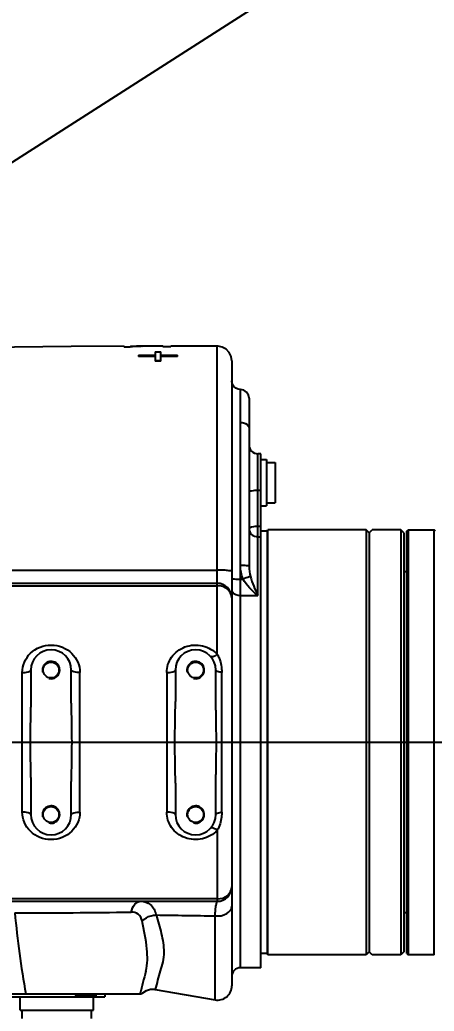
# Model space of a CAD drawing. Header units: millimetres. Extents: x 7426 to 8737, y 124 to 421.
# Drawn here: x 8504.6 to 8509.37, y 207.02 to 218.45 of the extents above; entities that cross this region are included whole.
import ezdxf
from ezdxf import colors
from ezdxf.entities.mleader import LeaderData, LeaderLine
from ezdxf.math import Vec2, Vec3

# ---------------------------------------------------------------- set-up
doc = ezdxf.new("R2010")
doc.units = ezdxf.units.MM
doc.linetypes.add('CENTER', pattern=[0.6, 0.375, -0.075, 0.075, -0.075])
for name, color, linetype in [('中心线', 7, 'Continuous'), ('外形图', 7, 'Continuous'), ('多重引线', 7, 'Continuous'), ('尺寸标注', 7, 'Continuous')]:
    doc.layers.add(name, color=color, linetype=linetype)
doc.styles.add('微软雅黑', font='msyh.ttc')
doc.dimstyles.new('尺寸标注_1_30比例', dxfattribs={"dimtxt": 2.1, "dimasz": 1.7, "dimexe": 0.5, "dimexo": 0.4, "dimgap": 0.5, "dimtad": 1, "dimdec": 1, "dimlfac": 30, "dimdsep": 46, "dimtxsty": '微软雅黑', "dimcen": 0.09, "dimadec": 0, "dimazin": 0, "dimtp": 0.01, "dimtm": 0.01, "dimtfac": 1, "dimtdec": 1, "dimtofl": 0, "dimtmove": 0, "dimatfit": 3, "dimfxl": 1, "dimtolj": 1, "dimarcsym": 0})

# ---------------------------------------------------------------- blocks, each defined once
blk = doc.blocks.new('*D1305')
at = {"layer": 'Defpoints', "color": 0}
for p in [(8485.004, 232.424), (8436.192, 220.424), (8494.624, 210.121), (8494.624, 210.121), (8553.958, 210.121)]:
    blk.add_point(p, dxfattribs=at)
at = {"layer": '尺寸标注', "color": 0, "lineweight": -2, "ltscale": 10}
blk.add_arc((8494.624, 210.121), 24.29, 4.0109, 165.9891, dxfattribs=at)
at = {"layer": '尺寸标注', "color": 0}
for points in [[(8470.78, 216.06), (8471.335, 215.942), (8470.704, 214.338)], [(8518.571, 211.81), (8519.138, 211.83), (8518.914, 210.121)]]:
    blk.add_solid(points, dxfattribs=at)
at = {"layer": '尺寸标注', "color": 0, "insert": (8503.409, 234.464), "char_height": 2.1, "attachment_point": 5, "rotation": 340.1577, "style": '微软雅黑'}
blk.add_mtext('\\A1;+\\A1;170%%d', dxfattribs=at)
blk = doc.blocks.new('*D1306')
at = {"layer": 'Defpoints', "color": 0}
for p in [(8494.444, 210.116), (8494.444, 210.116), (8553.778, 210.116), (8436.012, 199.813), (8484.749, 187.639)]:
    blk.add_point(p, dxfattribs=at)
at = {"layer": '尺寸标注', "color": 0, "lineweight": -2, "ltscale": 10}
blk.add_arc((8494.444, 210.116), 24.479, 193.9799, 356.0201, dxfattribs=at)
at = {"layer": '尺寸标注', "color": 0}
for points in [[(8519.147, 208.407), (8518.581, 208.427), (8518.923, 210.116)], [(8470.968, 204.261), (8470.414, 204.143), (8470.338, 205.865)]]:
    blk.add_solid(points, dxfattribs=at)
at = {"layer": '尺寸标注', "color": 0, "insert": (8501.626, 188.384), "char_height": 2.1, "attachment_point": 5, "rotation": 18.2861, "style": '微软雅黑'}
blk.add_mtext('\\A1;-\\A1;170%%d', dxfattribs=at)

msp = doc.modelspace()

# ---------------------------------------------------------------- linework, layer by layer
at = {"layer": '中心线', "linetype": 'CENTER', "ltscale": 50}
msp.add_line((8494.6243, 210.1207), (8553.9577, 210.1207), dxfattribs=at)
at = {"layer": '外形图', "linetype": 'Continuous'}
for p, q in [((8505.7995, 214.6863), (8505.7995, 214.6774)), ((8505.858, 214.6776), (8505.7995, 214.6774)), ((8505.8736, 214.6845), (8505.8736, 214.6776)), ((8505.9665, 214.685), (8505.9633, 214.6848)), ((8506.2478, 214.6871), (8506.0513, 214.6868)), ((8506.2478, 214.687), (8506.2478, 214.6786)), ((8506.3375, 214.6787), (8506.2478, 214.6786)), ((8506.8743, 214.6873), (8506.3375, 214.6871)), ((8506.3375, 214.6787), (8506.3375, 214.6871)), ((8506.8743, 211.1351), (8506.8743, 214.6873)), ((8505.9671, 214.5831), (8506.1582, 214.5834)), ((8505.9671, 214.5831), (8505.9671, 214.5684)), ((8506.1582, 214.5687), (8505.9671, 214.5684)), ((8506.1582, 214.6216), (8506.2244, 214.6217)), ((8506.1582, 214.6216), (8506.1582, 214.5162)), ((8506.2244, 214.5163), (8506.2244, 214.6217)), ((8506.2244, 214.5835), (8506.4155, 214.5836)), ((8506.4155, 214.569), (8506.2244, 214.5688)), ((8506.4155, 214.569), (8506.4155, 214.5836)), ((8506.2244, 214.5201), (8506.1582, 214.52)), ((8506.2244, 214.5163), (8506.1582, 214.5162)), ((8507.041, 214.5206), (8507.041, 207.3143)), ((8507.141, 212.1592), (8507.141, 214.1873)), ((8507.241, 214.0873), (8507.241, 212.1504)), ((8507.341, 211.814), (8507.341, 213.4484)), ((8507.3743, 213.4484), (8507.341, 213.4484)), ((8507.3743, 207.5207), (8507.3743, 213.4483)), ((8507.3743, 213.3817), (8507.441, 213.3817)), ((8507.441, 213.3817), (8507.441, 212.8484)), ((8507.441, 213.3484), (8507.541, 213.3484)), ((8507.541, 213.3484), (8507.541, 212.8817)), ((8507.341, 213.0288), (8507.3743, 213.0288)), ((8507.3743, 212.8484), (8507.441, 212.8484)), ((8507.441, 212.8817), (8507.541, 212.8817)), ((8507.3743, 212.6086), (8507.341, 212.6086)), ((8507.341, 212.4915), (8507.3743, 212.4915)), ((8507.448, 212.554), (8507.3743, 212.554)), ((8507.448, 212.554), (8507.4577, 212.5707)), ((8507.448, 212.554), (8507.448, 207.6873)), ((8507.4577, 207.6707), (8507.4577, 212.5707)), ((8508.591, 212.5707), (8507.4577, 212.5707)), ((8508.591, 212.5707), (8508.591, 207.6707)), ((8508.6243, 212.5373), (8508.591, 212.5707)), ((8508.6243, 212.5373), (8508.6577, 212.5707)), ((8508.6243, 212.5373), (8508.6243, 207.704)), ((8509.0243, 212.5373), (8508.991, 212.5707)), ((8509.0577, 212.554), (8509.0743, 212.5706)), ((8509.0577, 207.6873), (8509.0577, 212.554)), ((8509.391, 212.554), (8509.3743, 212.5707)), ((8507.141, 212.002), (8507.141, 212.1592)), ((8502.9582, 212.1061), (8506.8744, 212.1061)), ((8503.3431, 211.954), (8506.8743, 211.954)), ((8503.5597, 211.9258), (8506.8743, 211.9258)), ((8507.141, 207.5207), (8507.141, 212.002)), ((8507.141, 212.002), (8507.1717, 212.002)), ((8507.141, 211.814), (8507.341, 211.814)), ((8504.6257, 210.1207), (8504.6256, 210.9249)), ((8504.7243, 210.954), (8504.7243, 210.5247)), ((8505.191, 210.572), (8505.191, 210.954)), ((8505.2916, 210.1207), (8505.2916, 210.9249)), ((8506.2911, 210.9249), (8506.2911, 209.3164)), ((8506.391, 210.954), (8506.391, 210.593)), ((8506.8577, 210.4912), (8506.8577, 210.954)), ((8506.9264, 209.3151), (8506.9264, 210.9262)), ((8504.5951, 210.1207), (8504.7214, 210.1207)), ((8504.6256, 209.3164), (8504.6257, 210.1207)), ((8505.1956, 210.1207), (8506.2911, 210.1207)), ((8505.2916, 209.3164), (8505.2916, 210.1207)), ((8506.2911, 210.1207), (8506.3854, 210.1207)), ((8506.8597, 210.1207), (8507.041, 210.1207)), ((8506.8577, 209.2873), (8506.8577, 209.7501)), ((8504.7243, 209.7167), (8504.7243, 209.2873)), ((8505.191, 209.2873), (8505.191, 209.6693)), ((8506.391, 209.6483), (8506.391, 209.2873)), ((8506.8743, 209.1062), (8506.8743, 208.2873)), ((8503.343, 208.2873), (8506.8743, 208.2873)), ((8506.8743, 208.3155), (8503.5597, 208.3155)), ((8506.8486, 207.1496), (8506.8486, 208.12)), ((8507.448, 207.6873), (8507.3743, 207.6873)), ((8507.448, 207.6873), (8507.4577, 207.6707)), ((8508.6243, 207.704), (8508.591, 207.6707)), ((8509.0243, 207.704), (8508.991, 207.6707)), ((8509.0577, 207.6873), (8509.0743, 207.6706)), ((8508.591, 207.6707), (8507.4577, 207.6707)), ((8509.3743, 207.6707), (8509.0743, 207.6707)), ((8507.3743, 207.5207), (8507.141, 207.5207)), ((8506.0028, 207.2207), (8506.0149, 207.2327)), ((8506.1591, 207.2724), (8506.8486, 207.1496)), ((8501.5711, 207.2207), (8506.002, 207.2207)), ((8504.4693, 207.1873), (8505.5793, 207.1873)), ((8504.601, 207.0307), (8504.601, 207.1873)), ((8505.241, 207.2207), (8505.241, 207.204)), ((8505.4743, 207.204), (8505.241, 207.204)), ((8505.4477, 207.0307), (8505.4477, 207.1873)), ((8505.4743, 207.2207), (8505.4743, 207.204)), ((8505.4793, 207.1873), (8505.4793, 207.2207)), ((8505.5793, 207.2207), (8505.5793, 207.1873)), ((8504.601, 207.0307), (8505.4477, 207.0307)), ((8504.626, 206.9373), (8504.626, 207.0307)), ((8505.4227, 206.9373), (8505.4227, 207.0307))]:
    msp.add_line(p, q, dxfattribs=at)
at = {"layer": '外形图', "ltscale": 10}
for p, q in [((8508.991, 212.5707), (8508.6577, 212.5707)), ((8508.991, 212.5707), (8508.991, 207.6707)), ((8509.0243, 212.5373), (8509.0243, 207.704)), ((8509.0743, 212.5706), (8509.3743, 212.5707)), ((8509.0743, 212.5706), (8509.0743, 207.6706)), ((8509.3743, 207.6707), (8509.3743, 212.5707)), ((8509.0577, 212.0873), (8509.0243, 212.0873)), ((8509.0577, 208.154), (8509.0243, 208.154)), ((8508.6577, 207.6707), (8508.6243, 207.704)), ((8508.991, 207.6707), (8508.6577, 207.6707))]:
    msp.add_line(p, q, dxfattribs=at)
at = {"layer": '外形图', "linetype": 'Continuous'}
for points in [[(8505.7995, 214.6863), (8505.1881, 214.684), (8503.5481, 214.6642), (8501.997, 214.6136), (8500.536, 214.515), (8500.257, 214.4877)], [(8507.041, 214.5207), (8507.0335, 214.5702), (8507.0109, 214.6161), (8506.9757, 214.6529), (8506.9321, 214.677), (8506.8861, 214.6869), (8506.8743, 214.6873)], [(8507.141, 214.1873), (8507.1164, 214.1904), (8507.0877, 214.2028), (8507.0631, 214.2246), (8507.0467, 214.2539), (8507.041, 214.2873)], [(8507.241, 214.0873), (8507.2338, 214.1246), (8507.2121, 214.1577), (8507.1794, 214.1796), (8507.141, 214.1873)], [(8506.0149, 207.2327), (8506.0564, 207.2601), (8506.1029, 207.2739), (8506.1488, 207.2741), (8506.1591, 207.2724)]]:
    msp.add_lwpolyline(points, dxfattribs=at)
for centre in [(8504.9577, 210.954), (8506.6243, 210.954), (8504.9577, 209.2873), (8506.6243, 209.2873)]:
    msp.add_circle(centre, 0.0917, dxfattribs=at)
at = {"layer": '外形图'}
msp.add_arc((8494.6243, 210.1207), 59.3333, 190, 44.357129, dxfattribs=at)
at = {"layer": '外形图', "linetype": 'Continuous'}
for centre, radius, start, end in [((8506.0576, 212.5524), 2.1345, 94.93487, 95.36581), ((8505.9706, 212.513), 2.1737, 90.10775, 92.55804), ((8506.0563, 212.5682), 2.1187, 92.51481, 94.93711), ((8505.9703, 212.5198), 2.1669, 88.7127, 90.10096), ((8506.055, 212.5963), 2.0905, 90.96228, 92.42671), ((8506.0547, 212.617), 2.0698, 90.09326, 90.96116), ((8507.341, 213.5484), 0.1, 180, 270), ((8506.8743, 211.7873), 0.1667, 359.99798, 90.00069), ((8504.9577, 210.954), 0.2333, 0, 180), ((8506.6243, 210.954), 0.2333, 0, 180), ((8504.9577, 210.954), 0.1, 255, 195), ((8506.6243, 210.954), 0.1, 255, 195), ((8504.9577, 209.2873), 0.2333, 180, 0), ((8504.9577, 209.2873), 0.1, 255, 195), ((8506.6243, 209.2873), 0.2333, 180, 0), ((8506.6243, 209.2873), 0.1, 255, 195), ((8506.8743, 208.454), 0.1667, 270, 0), ((8504.4994, 310.5495), 102.3958, 270.022684, 270.773612), ((8516.2314, 209.26), 11.7437, 185.40581, 190.00055), ((8508.6759, 357.5416), 149.4328, 269.039463, 269.299325), ((8521.774, 203.2235), 16.2893, 164.84923, 165.79558), ((8507.141, 207.4207), 0.1, 90, 180), ((8506.8743, 207.3143), 0.1667, 261.1084, 0), ((8505.2577, 207.204), 0.0167, 180, 270), ((8505.4577, 207.204), 0.0167, 270, 0)]:
    msp.add_arc(centre, radius, start, end, dxfattribs=at)
for points, knots in [([(8506.259, 214.6787), (8506.256, 214.6794), (8506.2521, 214.6802), (8506.2483, 214.6826), (8506.2478, 214.6836)], [0, 0, 0, 0, 0.7277094, 1, 1, 1, 1]), ([(8507.141, 213.8097), (8507.1533, 213.8097), (8507.1924, 213.8066), (8507.241, 213.776), (8507.241, 213.7474)], [0, 0, 0, 0, 0.3019864, 1, 1, 1, 1]), ([(8507.241, 213.0029), (8507.241, 213.0144), (8507.289, 213.0263), (8507.3173, 213.0288), (8507.341, 213.0288)], [0, 0, 0, 0, 0.3269157, 1, 1, 1, 1]), ([(8507.341, 212.6086), (8507.3173, 212.6086), (8507.289, 212.6061), (8507.241, 212.5942), (8507.241, 212.5827)], [0, 0, 0, 0, 0.6730843, 1, 1, 1, 1]), ([(8507.241, 212.5827), (8507.241, 212.5591), (8507.2646, 212.5089), (8507.3158, 212.4915), (8507.341, 212.4915)], [0, 0, 0, 0, 0.4837208, 1, 1, 1, 1]), ([(8507.241, 212.1504), (8507.241, 212.153), (8507.2265, 212.1542), (8507.1992, 212.1593), (8507.1646, 212.1592), (8507.141, 212.1592)], [0, 0, 0, 0, 0.0765477, 0.2990898, 1, 1, 1, 1]), ([(8507.041, 212.0915), (8507.041, 212.0958), (8507.0167, 212.0978), (8506.9885, 212.1035), (8506.9331, 212.1053), (8506.8948, 212.1061), (8506.8743, 212.1061)], [0, 0, 0, 0, 0.0764887, 0.2989978, 0.6353453, 1, 1, 1, 1]), ([(8507.2564, 212.0317), (8507.2517, 212.0308), (8507.2229, 212.0226), (8507.195, 212.0116), (8507.1717, 212.002)], [0, 0, 0, 0, 0.1580323, 1, 1, 1, 1]), ([(8507.041, 211.7873), (8507.041, 211.8238), (8506.9979, 211.9024), (8506.9159, 211.9258), (8506.8743, 211.9258)], [0, 0, 0, 0, 0.4674878, 1, 1, 1, 1]), ([(8507.041, 212.0107), (8507.041, 212.0081), (8507.0555, 212.0069), (8507.0827, 212.0018), (8507.1174, 212.002), (8507.141, 212.002)], [0, 0, 0, 0, 0.0764843, 0.2990267, 1, 1, 1, 1]), ([(8507.041, 211.8791), (8507.041, 211.8704), (8507.0557, 211.828), (8507.1074, 211.814), (8507.141, 211.814)], [0, 0, 0, 0, 0.2055131, 1, 1, 1, 1]), ([(8504.6256, 210.9249), (8504.6256, 211.0054), (8504.7002, 211.1778), (8504.9595, 211.2759), (8505.2175, 211.1766), (8505.2916, 211.0051), (8505.2916, 210.9249)], [0, 0, 0, 0, 0.2425588, 0.5011954, 0.7583423, 1, 1, 1, 1]), ([(8506.2911, 210.9249), (8506.2911, 210.987), (8506.3328, 211.1168), (8506.498, 211.2399), (8506.7064, 211.2535), (8506.83, 211.1829), (8506.8743, 211.1351)], [0, 0, 0, 0, 0.2391579, 0.4876051, 0.7489185, 1, 1, 1, 1]), ([(8506.8743, 211.1351), (8506.8598, 211.1243), (8506.84, 211.1104), (8506.8054, 211.1014), (8506.7993, 211.1083)], [0, 0, 0, 0, 0.6622943, 1, 1, 1, 1]), ([(8506.8743, 211.1351), (8506.8828, 211.1205), (8506.9142, 211.0552), (8506.9264, 210.9815), (8506.9264, 210.9262)], [0, 0, 0, 0, 0.2339427, 1, 1, 1, 1]), ([(8504.6256, 210.9249), (8504.6491, 210.925), (8504.6784, 210.9271), (8504.7243, 210.9422), (8504.7243, 210.954)], [0, 0, 0, 0, 0.665786, 1, 1, 1, 1]), ([(8505.2916, 210.9249), (8505.2677, 210.9249), (8505.2379, 210.9269), (8505.191, 210.942), (8505.191, 210.954)], [0, 0, 0, 0, 0.6654262, 1, 1, 1, 1]), ([(8506.2911, 210.9249), (8506.3148, 210.9249), (8506.3444, 210.927), (8506.391, 210.9421), (8506.391, 210.954)], [0, 0, 0, 0, 0.6655625, 1, 1, 1, 1]), ([(8506.9264, 210.9262), (8506.9095, 210.9278), (8506.8873, 210.9305), (8506.8577, 210.9455), (8506.8577, 210.954)], [0, 0, 0, 0, 0.6653394, 1, 1, 1, 1]), ([(8504.7243, 209.2873), (8504.7243, 209.2991), (8504.6784, 209.3142), (8504.6491, 209.3163), (8504.6256, 209.3164)], [0, 0, 0, 0, 0.3342129, 1, 1, 1, 1]), ([(8505.2916, 209.3164), (8505.2916, 209.236), (8505.2172, 209.0641), (8504.9585, 208.9654), (8504.6999, 209.0641), (8504.6256, 209.236), (8504.6256, 209.3164)], [0, 0, 0, 0, 0.2420783, 0.5001079, 0.7579006, 1, 1, 1, 1]), ([(8505.191, 209.2873), (8505.191, 209.2993), (8505.2379, 209.3144), (8505.2677, 209.3165), (8505.2916, 209.3164)], [0, 0, 0, 0, 0.334572, 1, 1, 1, 1]), ([(8506.8743, 209.1062), (8506.8297, 209.0581), (8506.7057, 208.9876), (8506.4972, 209.0017), (8506.3326, 209.125), (8506.2911, 209.2545), (8506.2911, 209.3164)], [0, 0, 0, 0, 0.2523198, 0.5134997, 0.7614904, 1, 1, 1, 1]), ([(8506.391, 209.2873), (8506.391, 209.2992), (8506.3444, 209.3143), (8506.3148, 209.3164), (8506.2911, 209.3164)], [0, 0, 0, 0, 0.3344369, 1, 1, 1, 1]), ([(8506.8577, 209.2873), (8506.8577, 209.2959), (8506.8873, 209.3108), (8506.9095, 209.3135), (8506.9264, 209.3151)], [0, 0, 0, 0, 0.3346606, 1, 1, 1, 1]), ([(8506.9264, 209.3151), (8506.9264, 209.2961), (8506.9223, 209.2241), (8506.901, 209.1522), (8506.8743, 209.1062)], [0, 0, 0, 0, 0.2629919, 1, 1, 1, 1]), ([(8506.7993, 209.133), (8506.8054, 209.1399), (8506.84, 209.1309), (8506.8598, 209.1171), (8506.8743, 209.1062)], [0, 0, 0, 0, 0.3377055, 1, 1, 1, 1]), ([(8506.8743, 208.3155), (8506.9159, 208.3155), (8506.9979, 208.3389), (8507.041, 208.4175), (8507.041, 208.454)], [0, 0, 0, 0, 0.532511, 1, 1, 1, 1]), ([(8505.8818, 208.163), (8505.8876, 208.1953), (8505.9086, 208.2533), (8505.9661, 208.2873), (8505.992, 208.2873)], [0, 0, 0, 0, 0.5584896, 1, 1, 1, 1]), ([(8505.9921, 208.2873), (8506.0307, 208.2873), (8506.1199, 208.2583), (8506.1585, 208.1742), (8506.1709, 208.1298)], [0, 0, 0, 0, 0.4559914, 1, 1, 1, 1]), ([(8506.8486, 208.12), (8506.8501, 208.1437), (8506.8532, 208.1841), (8506.859, 208.2392), (8506.865, 208.2667), (8506.87, 208.2873), (8506.8743, 208.2873)], [0, 0, 0, 0, 0.4169782, 0.7293403, 0.9235855, 1, 1, 1, 1]), ([(8506.0075, 208.0606), (8506.0008, 208.09), (8505.9729, 208.1488), (8505.9099, 208.1634), (8505.8819, 208.163)], [0, 0, 0, 0, 0.5189135, 1, 1, 1, 1]), ([(8506.8486, 208.12), (8506.8938, 208.1152), (8506.9778, 208.1235), (8507.041, 208.1964), (8507.041, 208.2309)], [0, 0, 0, 0, 0.5693042, 1, 1, 1, 1]), ([(8506.0075, 208.0606), (8506.0151, 208.0688), (8506.0523, 208.1016), (8506.1007, 208.1207), (8506.1383, 208.1268)], [0, 0, 0, 0, 0.2267623, 1, 1, 1, 1]), ([(8506.0508, 207.4809), (8506.0733, 207.564), (8506.0685, 207.7641), (8506.0316, 207.9545), (8506.0075, 208.0606)], [0, 0, 0, 0, 0.441659, 1, 1, 1, 1]), ([(8506.1709, 208.1298), (8506.1911, 208.0594), (8506.2315, 207.9189), (8506.2641, 207.7366), (8506.2496, 207.5896), (8506.2037, 207.4501), (8506.1776, 207.3433), (8506.1591, 207.2724)], [0, 0, 0, 0, 0.2501587, 0.4999815, 0.624809, 0.7498727, 1, 1, 1, 1])]:
    msp.add_open_spline(points, degree=3, knots=knots, dxfattribs=at)
for points in [[(8507.1717, 212.002), (8507.1512, 212.0513), (8507.141, 212.1058), (8507.141, 212.1592)], [(8507.241, 212.1504), (8507.241, 212.1105), (8507.246, 212.0702), (8507.2564, 212.0317)], [(8507.2564, 212.0317), (8507.2766, 211.9565), (8507.3081, 211.8845), (8507.341, 211.814)], [(8507.341, 211.814), (8507.2749, 211.8664), (8507.2119, 211.9278), (8507.1717, 212.002)], [(8505.191, 210.572), (8505.191, 210.4216), (8505.1956, 210.2711), (8505.1956, 210.1207)], [(8506.3854, 210.1207), (8506.3854, 210.2781), (8506.391, 210.4355), (8506.391, 210.593)], [(8504.7214, 210.1207), (8504.7214, 210.2553), (8504.7243, 210.39), (8504.7243, 210.5247)], [(8506.8577, 210.4912), (8506.8577, 210.3677), (8506.8597, 210.2442), (8506.8597, 210.1207)], [(8504.7243, 209.7167), (8504.7243, 209.8513), (8504.7214, 209.986), (8504.7214, 210.1207)], [(8505.1956, 210.1207), (8505.1956, 209.9702), (8505.191, 209.8198), (8505.191, 209.6693)], [(8506.391, 209.6483), (8506.391, 209.8058), (8506.3854, 209.9632), (8506.3854, 210.1207)], [(8506.8597, 210.1207), (8506.8597, 209.9971), (8506.8577, 209.8736), (8506.8577, 209.7501)], [(8506.1383, 208.1268), (8506.1491, 208.1285), (8506.16, 208.1296), (8506.1709, 208.1298)]]:
    msp.add_open_spline(points, degree=3, dxfattribs=at)

# ---------------------------------------------------------------- dimensions: what is measured, and where the dimension line sits
at = {"layer": '尺寸标注', "ltscale": 10}
for base, line1, line2, text, picture, middle in [((8485.0037, 232.4237), ((8494.6243, 210.1207), (8553.9577, 210.1207)), ((8494.6243, 210.1207), (8436.1924, 220.4238)), '\\A1;+<>', '*D1305', (8502.869, 232.9681)), ((8484.7488, 187.639), ((8494.4443, 210.1157), (8553.7776, 210.1157)), ((8494.4443, 210.1157), (8436.0124, 199.8125)), '\\A1;-<>', '*D1306', (8502.1248, 186.8732))]:
    dim = msp.add_angular_dim_2l(base=base, line1=line1, line2=line2, text=text, dimstyle='尺寸标注_1_30比例', dxfattribs=at)
    dim.commit()
    dim.dimension.update_dxf_attribs({"geometry": picture, "text_midpoint": middle, "dimtype": 162})

# ---------------------------------------------------------------- leaders
at = {"layer": '多重引线'}
ml = msp.add_multileader_mtext('Standard', dxfattribs=at)
ml.set_content('R294', style='微软雅黑')
ml.set_leader_properties()
ml.build(insert=Vec2(0, 0))
ml.multileader.update_dxf_attribs({"text_left_attachment_type": 5, "text_right_attachment_type": 5, "dogleg_length": 0.5, "arrow_head_size": 1.7})
ctx = ml.context
ctx.base_point, ctx.char_height, ctx.arrow_head_size, ctx.landing_gap_size, ctx.plane_origin = Vec3(8572.704, 260.4725), 2.1, 1.7, 0.02, Vec3(8629.3118, 289.1208)
ctx.left_attachment, ctx.right_attachment = 5, 5
notes = []
notes.append((ctx, [(0, (1, 1, 0), (8572.704, 260.4725), (1, 0), 0, [(0, [(8502.6898, 215.6438)], 0, [])])]))
ctx.mtext.insert, ctx.mtext.flow_direction = Vec3(8572.724, 262.643), 5
for ctx, leaders in notes:
    for number, flags, end, landing, length, lines in leaders:
        leader = LeaderData()
        leader.index, (leader.has_last_leader_line, leader.has_dogleg_vector, leader.attachment_direction) = number, flags
        leader.last_leader_point, leader.dogleg_vector, leader.dogleg_length = Vec3(end), Vec3(landing), length
        for number, points, colour, breaks in lines:
            line = LeaderLine()
            line.index, line.vertices, line.color, line.breaks = number, Vec3.list(points), colors.encode_raw_color(colour), breaks
            leader.lines.append(line)
        ctx.leaders.append(leader)

doc.saveas('drawing.dxf')
